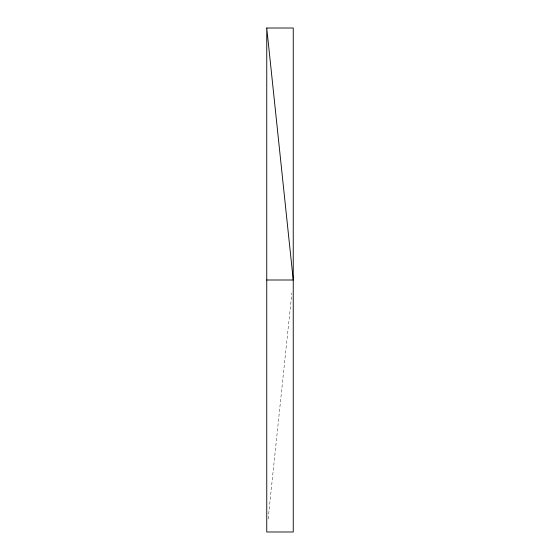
<?xml version="1.0" encoding="UTF-8"?>
<svg xmlns="http://www.w3.org/2000/svg" width="560" height="560" viewBox="0 0 560 560"><rect width="100%" height="100%" fill="white"/><g stroke="black" fill="none" stroke-linecap="round" stroke-linejoin="round"><path stroke-width="0.42" stroke-dasharray="2.8 2.1" d="M268.128 518.966L291.872 293.034"/><path stroke-width="0.84" d="M266.756 28.014L293.244 28.014L293.244 531.986L266.756 531.986L266.756 28.014L293.244 280L266.756 280"/></g></svg>
